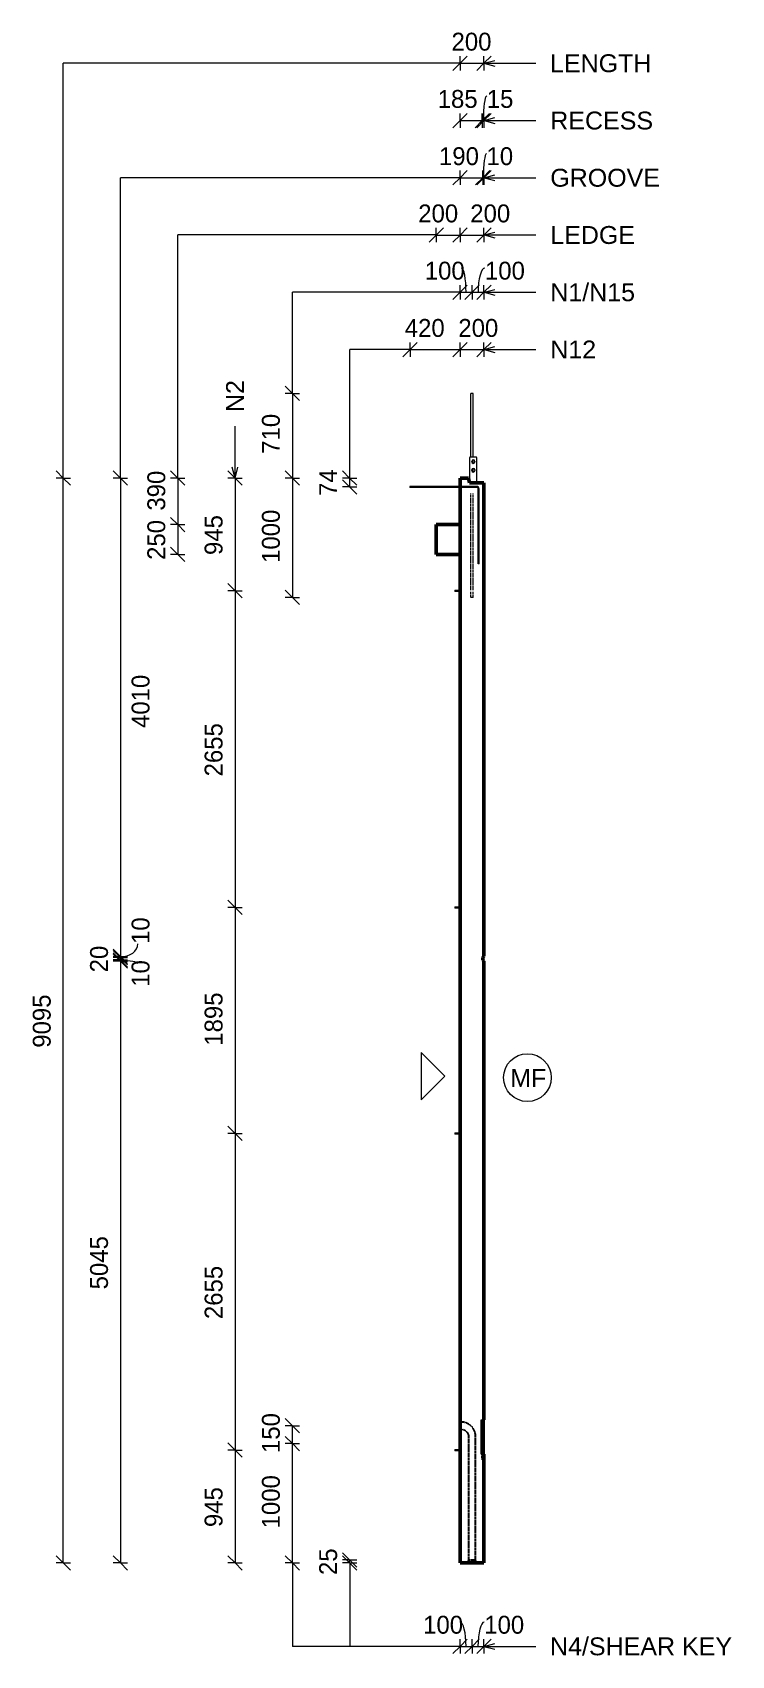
# Model space of a CAD drawing. Header units: millimetres. Extents: x 6587 to 23544, y -2694 to 13037.
# Drawn here: x 17687 to 23544, y -2172 to 11436 of the extents above; entities that cross this region are included whole.
import ezdxf

# ---------------------------------------------------------------- set-up
doc = ezdxf.new("R2010")
doc.units = ezdxf.units.MM
doc.linetypes.add('Dash', pattern=[6.36, 3.18, -3.18])
for name, color, linetype, lineweight in [('A-ANNO-DIMS', 211, 'Continuous', 9), ('A-ANNO-DIMS-60', 211, 'Continuous', 9), ('A-DETL-MBND', 5, 'Continuous', 18), ('A-DETL-THIN', 151, 'Continuous', 18), ('A-GENM', 13, 'Continuous', 18), ('A-WALL', 113, 'Continuous', 25), ('A-WALL-HDLN', 110, 'Dash', 25), ('G-ANNO-TEXT', 231, 'Continuous', 9), ('S-BEAM', 12, 'Continuous', 18), ('S-RBAR', 171, 'Continuous', 18)]:
    doc.layers.add(name, color=color, linetype=linetype, lineweight=lineweight)
doc.styles.add('Arial_1', font='arial.ttf', dxfattribs={"height": 150})
doc.styles.add('Nirmala UI Semilight', font='NirmalaS.ttf', dxfattribs={"height": 150})
doc.dimstyles.new('Arrow_Filled_-_2_5_NI_UI', dxfattribs={"dimscale": 304.8, "dimtxt": 157.104592, "dimasz": 0.393701, "dimexe": 0.19685, "dimexo": 0.0625, "dimgap": 0.19685, "dimtad": 1, "dimdec": 4, "dimzin": 0, "dimdsep": 46, "dimtxsty": 'Nirmala UI Semilight', "dimblk1": 'OBLIQUE', "dimblk2": 'OBLIQUE', "dimsah": 1, "dimcen": 0.09, "dimazin": 0, "dimtfac": 1, "dimtdec": 4, "dimtix": 1, "dimtmove": 2, "dimatfit": 3, "dimfxl": 0.19685, "dimfxlon": 1, "dimtvp": 1, "dimtolj": 1, "dimtzin": 0, "dimarcsym": 2})
doc.dimstyles.new('Arrow_Filled_-_2_5_NI_UI_1', dxfattribs={"dimscale": 304.8, "dimtxt": 157.104592, "dimasz": 0.393701, "dimexe": 0.19685, "dimexo": 0.0625, "dimgap": 0.19685, "dimtad": 1, "dimdec": 4, "dimzin": 0, "dimdsep": 46, "dimtxsty": 'Nirmala UI Semilight', "dimblk1": 'OBLIQUE', "dimblk2": 'OBLIQUE', "dimsah": 1, "dimcen": 0.09, "dimazin": 0, "dimtfac": 1, "dimtdec": 4, "dimtix": 1, "dimtmove": 0, "dimatfit": 3, "dimfxl": 0.19685, "dimfxlon": 1, "dimtvp": 1, "dimtolj": 1, "dimtzin": 0, "dimarcsym": 2})
doc.dimstyles.new('Arrow_Filled_-_2_5_NI_UI_2', dxfattribs={"dimscale": 304.8, "dimtxt": 157.104592, "dimasz": 0.393701, "dimexe": 0.19685, "dimexo": 0.0625, "dimgap": 0.19685, "dimtad": 1, "dimdec": 4, "dimzin": 0, "dimdsep": 46, "dimtxsty": 'Nirmala UI Semilight', "dimblk1": 'OBLIQUE', "dimblk2": 'OBLIQUE', "dimsah": 1, "dimcen": 0.09, "dimazin": 0, "dimtfac": 1, "dimtdec": 4, "dimtix": 1, "dimtmove": 1, "dimatfit": 3, "dimfxl": 0.19685, "dimfxlon": 1, "dimtvp": 1, "dimtolj": 1, "dimtzin": 0, "dimarcsym": 2})

# ---------------------------------------------------------------- blocks, each defined once
blk = doc.blocks.new('M_Rectangular Corbel - M_Rectangular Corbel-2189266-Elevation Right')
at = {"layer": 'S-BEAM', "lineweight": 50}
for p, q in [((12914, 7310), (12714, 7310)), ((12714, 7310), (12714, 7060)), ((12914, 7060), (12914, 7310)), ((12714, 7060), (12914, 7060))]:
    blk.add_line(p, q, dxfattribs=at)
blk = doc.blocks.new('RR spread anchor face based - RR-SA-10_0-300-1726847-Elevation Right')
at = {"layer": 'A-GENM'}
for p, q in [((12996, 7874), (12994, 7869)), ((12994, 7869), (12994, 7660)), ((13051, 7874), (12996, 7874)), ((13011, 7836), (13011, 7840)), ((13011, 7764), (13011, 7768)), ((13037, 7840), (13037, 7836)), ((13037, 7768), (13037, 7764)), ((13054, 7869), (13051, 7874)), ((13054, 7660), (13054, 7869))]:
    blk.add_line(p, q, dxfattribs=at)
for centre, start, end in [((13024, 7840), 0, 180), ((13024, 7836), 180, 0), ((13024, 7768), 0, 180), ((13024, 7764), 180, 0)]:
    blk.add_arc(centre, 13, start, end, dxfattribs=at)
blk = doc.blocks.new('RR spread anchor face based - RR-SA-2_5-200-1726821-Elevation Right')
at = {"layer": 'A-GENM'}
for p, q in [((12869, 6760), (12874, 6760)), ((12869, 6760), (12869, 6750)), ((12874, 6750), (12869, 6750)), ((12874, 6760), (12914, 6760)), ((12874, 6760), (12874, 6750)), ((12914, 6750), (12874, 6750))]:
    blk.add_line(p, q, dxfattribs=at)
blk = doc.blocks.new('DIMBLOCK87-Elevation Right')
at = {"layer": 'A-ANNO-DIMS-60'}
for p, q in [((21270, -2095), (21330, -2035)), ((21270, -2095), (21270, -2035)), ((21370, -2095), (21430, -2035)), ((21370, -2095), (21370, -2035)), ((21270, -2095), (21210, -2155)), ((21270, -2095), (21370, -2095)), ((21270, -2095), (21270, -2155)), ((21370, -2095), (21310, -2155)), ((21370, -2095), (21370, -2155))]:
    blk.add_line(p, q, dxfattribs=at)
blk.add_ellipse((21269, -2095), major_axis=(0, 203), ratio=0.250239, start_param=4.712389, end_param=6.283185, dxfattribs=at)
at = {"layer": 'A-ANNO-DIMS-60', "color": 0, "insert": (20960, -1839), "char_height": 150, "width": 370.2, "attachment_point": 1, "line_spacing_factor": 1.142579, "style": 'Nirmala UI Semilight'}
blk.add_mtext('100', dxfattribs=at)
blk = doc.blocks.new('_Oblique')
at = {"color": 0, "linetype": 'ByBlock', "lineweight": -2}
blk.add_line((-0.5, -0.5), (0.5, 0.5), dxfattribs=at)
blk = doc.blocks.new('DIMBLOCK88-Elevation Right')
at = {"layer": 'A-ANNO-DIMS-60'}
for p, q in [((21370, -2095), (21430, -2035)), ((21370, -2095), (21370, -2035)), ((21470, -2095), (21530, -2035)), ((21470, -2095), (21470, -2035)), ((21370, -2095), (21310, -2155)), ((21370, -2095), (21470, -2095)), ((21370, -2095), (21370, -2155)), ((21470, -2095), (21410, -2155)), ((21470, -2095), (21470, -2155))]:
    blk.add_line(p, q, dxfattribs=at)
blk.add_ellipse((21472, -2095), major_axis=(0, 203), ratio=0.257723, start_param=0, end_param=1.570796, dxfattribs=at)
at = {"layer": 'A-ANNO-DIMS-60', "color": 0, "insert": (21472, -1839), "char_height": 150, "width": 370.2, "attachment_point": 1, "line_spacing_factor": 1.142579, "style": 'Nirmala UI Semilight'}
blk.add_mtext('100', dxfattribs=at)
blk = doc.blocks.new('DIMBLOCK89-Elevation Right')
at = {"layer": 'A-ANNO-DIMS-60'}
for p, q in [((19864, -395), (19804, -335)), ((19864, -395), (19804, -395)), ((19864, -1395), (19864, -395)), ((19864, -395), (19924, -455)), ((19864, -395), (19924, -395)), ((19864, -1395), (19804, -1335)), ((19864, -1395), (19804, -1395)), ((19864, -1395), (19924, -1455)), ((19864, -1395), (19924, -1395))]:
    blk.add_line(p, q, dxfattribs=at)
at = {"layer": 'A-ANNO-DIMS-60', "color": 0, "insert": (19609, -1106), "char_height": 150, "width": 507.31, "attachment_point": 1, "rotation": 90, "line_spacing_factor": 1.142579, "style": 'Nirmala UI Semilight'}
blk.add_mtext('1000', dxfattribs=at)
blk = doc.blocks.new('DIMBLOCK90-Elevation Right')
at = {"layer": 'A-ANNO-DIMS-60'}
for p, q in [((19864, -245), (19804, -185)), ((19864, -245), (19804, -245)), ((19864, -395), (19864, -245)), ((19864, -245), (19924, -305)), ((19864, -245), (19924, -245)), ((19864, -395), (19804, -335)), ((19864, -395), (19804, -395)), ((19864, -395), (19924, -455)), ((19864, -395), (19924, -395))]:
    blk.add_line(p, q, dxfattribs=at)
at = {"layer": 'A-ANNO-DIMS-60', "color": 0, "insert": (19609, -474), "char_height": 150, "width": 370.2, "attachment_point": 1, "rotation": 90, "line_spacing_factor": 1.142579, "style": 'Nirmala UI Semilight'}
blk.add_mtext('150', dxfattribs=at)
blk = doc.blocks.new('DIMBLOCK91-Elevation Right')
at = {"layer": 'A-ANNO-DIMS-60'}
for p, q in [((20344, -1370), (20284, -1310)), ((20344, -1395), (20284, -1335)), ((20344, -1370), (20284, -1370)), ((20344, -1395), (20284, -1395)), ((20344, -1395), (20344, -1370)), ((20344, -1370), (20404, -1430)), ((20344, -1370), (20404, -1370)), ((20344, -1395), (20404, -1455)), ((20344, -1395), (20404, -1395))]:
    blk.add_line(p, q, dxfattribs=at)
at = {"layer": 'A-ANNO-DIMS-60', "color": 0, "insert": (20089, -1497), "char_height": 150, "width": 274.22, "attachment_point": 1, "rotation": 90, "line_spacing_factor": 1.142579, "style": 'Nirmala UI Semilight'}
blk.add_mtext('25', dxfattribs=at)
blk = doc.blocks.new('DIMBLOCK92-Elevation Right')
at = {"layer": 'A-ANNO-DIMS-60'}
for p, q in [((20344, 7700), (20284, 7760)), ((20344, 7700), (20284, 7700)), ((20344, 7626), (20284, 7686)), ((20344, 7626), (20284, 7626)), ((20344, 7700), (20344, 7626)), ((20344, 7700), (20404, 7640)), ((20344, 7700), (20404, 7700)), ((20344, 7626), (20404, 7566)), ((20344, 7626), (20404, 7626))]:
    blk.add_line(p, q, dxfattribs=at)
at = {"layer": 'A-ANNO-DIMS-60', "color": 0, "insert": (20089, 7550), "char_height": 150, "width": 270.79, "attachment_point": 1, "rotation": 90, "line_spacing_factor": 1.142579, "style": 'Nirmala UI Semilight'}
blk.add_mtext('74', dxfattribs=at)
blk = doc.blocks.new('DIMBLOCK93-Elevation Right')
at = {"layer": 'A-ANNO-DIMS-60'}
for p, q in [((19864, 8410), (19804, 8470)), ((19864, 8410), (19804, 8410)), ((19864, 8410), (19864, 7700)), ((19864, 8410), (19924, 8350)), ((19864, 8410), (19924, 8410)), ((19864, 7700), (19804, 7760)), ((19864, 7700), (19804, 7700)), ((19864, 7700), (19924, 7640)), ((19864, 7700), (19924, 7700))]:
    blk.add_line(p, q, dxfattribs=at)
at = {"layer": 'A-ANNO-DIMS-60', "color": 0, "insert": (19609, 7904), "char_height": 150, "width": 363.34, "attachment_point": 1, "rotation": 90, "line_spacing_factor": 1.142579, "style": 'Nirmala UI Semilight'}
blk.add_mtext('710', dxfattribs=at)
blk = doc.blocks.new('DIMBLOCK94-Elevation Right')
at = {"layer": 'A-ANNO-DIMS-60'}
for p, q in [((19864, 7700), (19804, 7760)), ((19864, 7700), (19804, 7700)), ((19864, 7700), (19864, 6700)), ((19864, 7700), (19924, 7640)), ((19864, 7700), (19924, 7700)), ((19864, 6700), (19804, 6760)), ((19864, 6700), (19804, 6700)), ((19864, 6700), (19924, 6640)), ((19864, 6700), (19924, 6700))]:
    blk.add_line(p, q, dxfattribs=at)
at = {"layer": 'A-ANNO-DIMS-60', "color": 0, "insert": (19609, 6989), "char_height": 150, "width": 507.31, "attachment_point": 1, "rotation": 90, "line_spacing_factor": 1.142579, "style": 'Nirmala UI Semilight'}
blk.add_mtext('1000', dxfattribs=at)
blk = doc.blocks.new('DIMBLOCK95-Elevation Right')
at = {"layer": 'A-ANNO-DIMS-60'}
for p, q in [((20850, 8778), (20790, 8718)), ((20850, 8778), (20910, 8838)), ((20850, 8778), (20850, 8838)), ((20850, 8778), (21270, 8778)), ((20850, 8778), (20850, 8718)), ((21270, 8778), (21210, 8718)), ((21270, 8778), (21330, 8838)), ((21270, 8778), (21270, 8838)), ((21270, 8778), (21270, 8718))]:
    blk.add_line(p, q, dxfattribs=at)
at = {"layer": 'A-ANNO-DIMS-60', "color": 0, "insert": (20806, 9034), "char_height": 150, "width": 414.76, "attachment_point": 1, "line_spacing_factor": 1.142579, "style": 'Nirmala UI Semilight'}
blk.add_mtext('420', dxfattribs=at)
blk = doc.blocks.new('DIMBLOCK96-Elevation Right')
at = {"layer": 'A-ANNO-DIMS-60'}
for p, q in [((21270, 8778), (21210, 8718)), ((21270, 8778), (21330, 8838)), ((21270, 8778), (21270, 8838)), ((21270, 8778), (21470, 8778)), ((21270, 8778), (21270, 8718)), ((21470, 8778), (21410, 8718)), ((21470, 8778), (21530, 8838)), ((21470, 8778), (21470, 8838)), ((21470, 8778), (21470, 8718))]:
    blk.add_line(p, q, dxfattribs=at)
at = {"layer": 'A-ANNO-DIMS-60', "color": 0, "insert": (21255, 9034), "char_height": 150, "width": 411.33, "attachment_point": 1, "line_spacing_factor": 1.142579, "style": 'Nirmala UI Semilight'}
blk.add_mtext('200', dxfattribs=at)
blk = doc.blocks.new('DIMBLOCK97-Elevation Right')
at = {"layer": 'A-ANNO-DIMS-60'}
for p, q in [((21270, 9258), (21210, 9198)), ((21270, 9258), (21330, 9318)), ((21270, 9258), (21270, 9318)), ((21270, 9258), (21370, 9258)), ((21270, 9258), (21270, 9198)), ((21370, 9258), (21310, 9198)), ((21370, 9258), (21430, 9318)), ((21370, 9258), (21370, 9318)), ((21370, 9258), (21370, 9198))]:
    blk.add_line(p, q, dxfattribs=at)
blk.add_ellipse((21282, 9258), major_axis=(0, 203), ratio=0.185649, start_param=4.712389, end_param=6.283185, dxfattribs=at)
at = {"layer": 'A-ANNO-DIMS-60', "color": 0, "insert": (20974, 9514), "char_height": 150, "width": 370.2, "attachment_point": 1, "line_spacing_factor": 1.142579, "style": 'Nirmala UI Semilight'}
blk.add_mtext('100', dxfattribs=at)
blk = doc.blocks.new('DIMBLOCK98-Elevation Right')
at = {"layer": 'A-ANNO-DIMS-60'}
for p, q in [((21370, 9258), (21310, 9198)), ((21370, 9258), (21430, 9318)), ((21370, 9258), (21370, 9318)), ((21370, 9258), (21470, 9258)), ((21370, 9258), (21370, 9198)), ((21470, 9258), (21410, 9198)), ((21470, 9258), (21530, 9318)), ((21470, 9258), (21470, 9318)), ((21470, 9258), (21470, 9198))]:
    blk.add_line(p, q, dxfattribs=at)
blk.add_ellipse((21478, 9258), major_axis=(0, 203), ratio=0.286284, start_param=0, end_param=1.570796, dxfattribs=at)
at = {"layer": 'A-ANNO-DIMS-60', "color": 0, "insert": (21478, 9514), "char_height": 150, "width": 370.2, "attachment_point": 1, "line_spacing_factor": 1.142579, "style": 'Nirmala UI Semilight'}
blk.add_mtext('100', dxfattribs=at)
blk = doc.blocks.new('DIMBLOCK99-Elevation Right')
at = {"layer": 'A-ANNO-DIMS-60'}
for p, q in [((19384, 7700), (19324, 7760)), ((19384, 7700), (19324, 7700)), ((19384, 7700), (19384, 6755)), ((19384, 7700), (19444, 7640)), ((19384, 7700), (19444, 7700)), ((19384, 6755), (19324, 6815)), ((19384, 6755), (19324, 6755)), ((19384, 6755), (19444, 6695)), ((19384, 6755), (19444, 6755))]:
    blk.add_line(p, q, dxfattribs=at)
at = {"layer": 'A-ANNO-DIMS-60', "color": 0, "insert": (19129, 7055), "char_height": 150, "width": 414.76, "attachment_point": 1, "rotation": 90, "line_spacing_factor": 1.142579, "style": 'Nirmala UI Semilight'}
blk.add_mtext('945', dxfattribs=at)
blk = doc.blocks.new('DIMBLOCK100-Elevation Right')
at = {"layer": 'A-ANNO-DIMS-60'}
for p, q in [((19384, 6755), (19324, 6815)), ((19384, 6755), (19324, 6755)), ((19384, 6755), (19384, 4100)), ((19384, 6755), (19444, 6695)), ((19384, 6755), (19444, 6755)), ((19384, 4100), (19324, 4160)), ((19384, 4100), (19324, 4100)), ((19384, 4100), (19444, 4040)), ((19384, 4100), (19444, 4100))]:
    blk.add_line(p, q, dxfattribs=at)
at = {"layer": 'A-ANNO-DIMS-60', "color": 0, "insert": (19129, 5199), "char_height": 150, "width": 548.44, "attachment_point": 1, "rotation": 90, "line_spacing_factor": 1.142579, "style": 'Nirmala UI Semilight'}
blk.add_mtext('2655', dxfattribs=at)
blk = doc.blocks.new('DIMBLOCK101-Elevation Right')
at = {"layer": 'A-ANNO-DIMS-60'}
for p, q in [((19384, 4100), (19324, 4160)), ((19384, 4100), (19324, 4100)), ((19384, 4100), (19384, 2205)), ((19384, 4100), (19444, 4040)), ((19384, 4100), (19444, 4100)), ((19384, 2205), (19324, 2265)), ((19384, 2205), (19324, 2205)), ((19384, 2205), (19444, 2145)), ((19384, 2205), (19444, 2205))]:
    blk.add_line(p, q, dxfattribs=at)
at = {"layer": 'A-ANNO-DIMS-60', "color": 0, "insert": (19129, 2941), "char_height": 150, "width": 507.31, "attachment_point": 1, "rotation": 90, "line_spacing_factor": 1.142579, "style": 'Nirmala UI Semilight'}
blk.add_mtext('1895', dxfattribs=at)
blk = doc.blocks.new('DIMBLOCK102-Elevation Right')
at = {"layer": 'A-ANNO-DIMS-60'}
for p, q in [((19384, 2205), (19324, 2265)), ((19384, 2205), (19324, 2205)), ((19384, 2205), (19384, -450)), ((19384, 2205), (19444, 2145)), ((19384, 2205), (19444, 2205)), ((19384, -450), (19324, -390)), ((19384, -450), (19324, -450)), ((19384, -450), (19444, -510)), ((19384, -450), (19444, -450))]:
    blk.add_line(p, q, dxfattribs=at)
at = {"layer": 'A-ANNO-DIMS-60', "color": 0, "insert": (19129, 649), "char_height": 150, "width": 548.44, "attachment_point": 1, "rotation": 90, "line_spacing_factor": 1.142579, "style": 'Nirmala UI Semilight'}
blk.add_mtext('2655', dxfattribs=at)
blk = doc.blocks.new('DIMBLOCK103-Elevation Right')
at = {"layer": 'A-ANNO-DIMS-60'}
for p, q in [((19384, -450), (19324, -390)), ((19384, -450), (19324, -450)), ((19384, -450), (19384, -1395)), ((19384, -450), (19444, -510)), ((19384, -450), (19444, -450)), ((19384, -1395), (19324, -1335)), ((19384, -1395), (19324, -1395)), ((19384, -1395), (19444, -1455)), ((19384, -1395), (19444, -1395))]:
    blk.add_line(p, q, dxfattribs=at)
at = {"layer": 'A-ANNO-DIMS-60', "color": 0, "insert": (19129, -1095), "char_height": 150, "width": 414.76, "attachment_point": 1, "rotation": 90, "line_spacing_factor": 1.142579, "style": 'Nirmala UI Semilight'}
blk.add_mtext('945', dxfattribs=at)
blk = doc.blocks.new('DIMBLOCK104-Elevation Right')
at = {"layer": 'A-ANNO-DIMS-60'}
for p, q in [((18904, 7700), (18844, 7760)), ((18904, 7700), (18844, 7700)), ((18904, 7700), (18904, 7310)), ((18904, 7700), (18964, 7640)), ((18904, 7700), (18964, 7700)), ((18904, 7310), (18844, 7370)), ((18904, 7310), (18844, 7310)), ((18904, 7310), (18964, 7250)), ((18904, 7310), (18964, 7310))]:
    blk.add_line(p, q, dxfattribs=at)
at = {"layer": 'A-ANNO-DIMS-60', "color": 0, "insert": (18649, 7427), "char_height": 150, "width": 411.33, "attachment_point": 1, "rotation": 90, "line_spacing_factor": 1.142579, "style": 'Nirmala UI Semilight'}
blk.add_mtext('390', dxfattribs=at)
blk = doc.blocks.new('DIMBLOCK105-Elevation Right')
at = {"layer": 'A-ANNO-DIMS-60'}
for p, q in [((18904, 7310), (18844, 7370)), ((18904, 7310), (18844, 7310)), ((18904, 7310), (18904, 7060)), ((18904, 7310), (18964, 7250)), ((18904, 7310), (18964, 7310)), ((18904, 7060), (18844, 7120)), ((18904, 7060), (18844, 7060)), ((18904, 7060), (18964, 7000)), ((18904, 7060), (18964, 7060))]:
    blk.add_line(p, q, dxfattribs=at)
at = {"layer": 'A-ANNO-DIMS-60', "color": 0, "insert": (18649, 7014), "char_height": 150, "width": 411.33, "attachment_point": 1, "rotation": 90, "line_spacing_factor": 1.142579, "style": 'Nirmala UI Semilight'}
blk.add_mtext('250', dxfattribs=at)
blk = doc.blocks.new('DIMBLOCK106-Elevation Right')
at = {"layer": 'A-ANNO-DIMS-60'}
for p, q in [((21070, 9738), (21130, 9798)), ((21070, 9738), (21070, 9798)), ((21270, 9738), (21330, 9798)), ((21270, 9738), (21270, 9798)), ((21070, 9738), (21010, 9678)), ((21070, 9738), (21270, 9738)), ((21070, 9738), (21070, 9678)), ((21270, 9738), (21210, 9678)), ((21270, 9738), (21270, 9678))]:
    blk.add_line(p, q, dxfattribs=at)
at = {"layer": 'A-ANNO-DIMS-60', "color": 0, "insert": (20919, 9994), "char_height": 150, "width": 411.33, "attachment_point": 1, "line_spacing_factor": 1.142579, "style": 'Nirmala UI Semilight'}
blk.add_mtext('200', dxfattribs=at)
blk = doc.blocks.new('DIMBLOCK107-Elevation Right')
at = {"layer": 'A-ANNO-DIMS-60'}
for p, q in [((21270, 9738), (21330, 9798)), ((21270, 9738), (21270, 9798)), ((21470, 9738), (21530, 9798)), ((21470, 9738), (21470, 9798)), ((21270, 9738), (21210, 9678)), ((21270, 9738), (21470, 9738)), ((21270, 9738), (21270, 9678)), ((21470, 9738), (21410, 9678)), ((21470, 9738), (21470, 9678))]:
    blk.add_line(p, q, dxfattribs=at)
at = {"layer": 'A-ANNO-DIMS-60', "color": 0, "insert": (21355, 9994), "char_height": 150, "width": 411.33, "attachment_point": 1, "line_spacing_factor": 1.142579, "style": 'Nirmala UI Semilight'}
blk.add_mtext('200', dxfattribs=at)
blk = doc.blocks.new('DIMBLOCK108-Elevation Right')
at = {"layer": 'A-ANNO-DIMS-60'}
for p, q in [((21270, 10218), (21210, 10158)), ((21270, 10218), (21330, 10278)), ((21270, 10218), (21270, 10278)), ((21270, 10218), (21460, 10218)), ((21270, 10218), (21270, 10158)), ((21460, 10218), (21400, 10158)), ((21460, 10218), (21520, 10278)), ((21460, 10218), (21460, 10278)), ((21460, 10218), (21460, 10158))]:
    blk.add_line(p, q, dxfattribs=at)
at = {"layer": 'A-ANNO-DIMS-60', "color": 0, "insert": (21093, 10474), "char_height": 150, "width": 370.2, "attachment_point": 1, "line_spacing_factor": 1.142579, "style": 'Nirmala UI Semilight'}
blk.add_mtext('190', dxfattribs=at)
blk = doc.blocks.new('DIMBLOCK109-Elevation Right')
at = {"layer": 'A-ANNO-DIMS-60'}
for p, q in [((21460, 10218), (21400, 10158)), ((21470, 10218), (21410, 10158)), ((21460, 10218), (21520, 10278)), ((21460, 10218), (21460, 10278)), ((21460, 10218), (21470, 10218)), ((21460, 10218), (21460, 10158)), ((21470, 10218), (21530, 10278)), ((21470, 10218), (21470, 10278)), ((21470, 10218), (21470, 10158))]:
    blk.add_line(p, q, dxfattribs=at)
blk.add_ellipse((21491, 10218), major_axis=(0, 203), ratio=0.13145, start_param=0, end_param=1.570796, dxfattribs=at)
at = {"layer": 'A-ANNO-DIMS-60', "color": 0, "insert": (21491, 10474), "char_height": 150, "width": 233.09, "attachment_point": 1, "line_spacing_factor": 1.142579, "style": 'Nirmala UI Semilight'}
blk.add_mtext('10', dxfattribs=at)
blk = doc.blocks.new('DIMBLOCK110-Elevation Right')
at = {"layer": 'A-ANNO-DIMS-60'}
for p, q in [((21270, 10698), (21330, 10758)), ((21270, 10698), (21270, 10758)), ((21455, 10698), (21515, 10758)), ((21455, 10698), (21455, 10758)), ((21270, 10698), (21210, 10638)), ((21270, 10698), (21455, 10698)), ((21270, 10698), (21270, 10638)), ((21455, 10698), (21395, 10638)), ((21455, 10698), (21455, 10638))]:
    blk.add_line(p, q, dxfattribs=at)
at = {"layer": 'A-ANNO-DIMS-60', "color": 0, "insert": (21082, 10954), "char_height": 150, "width": 370.2, "attachment_point": 1, "line_spacing_factor": 1.142579, "style": 'Nirmala UI Semilight'}
blk.add_mtext('185', dxfattribs=at)
blk = doc.blocks.new('DIMBLOCK111-Elevation Right')
at = {"layer": 'A-ANNO-DIMS-60'}
for p, q in [((21455, 10698), (21515, 10758)), ((21455, 10698), (21455, 10758)), ((21470, 10698), (21530, 10758)), ((21470, 10698), (21470, 10758)), ((21455, 10698), (21395, 10638)), ((21470, 10698), (21410, 10638)), ((21455, 10698), (21470, 10698)), ((21455, 10698), (21455, 10638)), ((21470, 10698), (21470, 10638))]:
    blk.add_line(p, q, dxfattribs=at)
blk.add_ellipse((21493, 10698), major_axis=(0, 203), ratio=0.15214, start_param=0, end_param=1.570796, dxfattribs=at)
at = {"layer": 'A-ANNO-DIMS-60', "color": 0, "insert": (21493, 10954), "char_height": 150, "width": 233.09, "attachment_point": 1, "line_spacing_factor": 1.142579, "style": 'Nirmala UI Semilight'}
blk.add_mtext('15', dxfattribs=at)
blk = doc.blocks.new('DIMBLOCK112-Elevation Right')
at = {"layer": 'A-ANNO-DIMS-60'}
for p, q in [((21270, 11178), (21210, 11118)), ((21270, 11178), (21330, 11238)), ((21270, 11178), (21270, 11238)), ((21270, 11178), (21470, 11178)), ((21270, 11178), (21270, 11118)), ((21470, 11178), (21410, 11118)), ((21470, 11178), (21530, 11238)), ((21470, 11178), (21470, 11238)), ((21470, 11178), (21470, 11118))]:
    blk.add_line(p, q, dxfattribs=at)
at = {"layer": 'A-ANNO-DIMS-60', "color": 0, "insert": (21198, 11434), "char_height": 150, "width": 411.33, "attachment_point": 1, "line_spacing_factor": 1.142579, "style": 'Nirmala UI Semilight'}
blk.add_mtext('200', dxfattribs=at)
blk = doc.blocks.new('DIMBLOCK113-Elevation Right')
at = {"layer": 'A-ANNO-DIMS-60'}
for p, q in [((18424, 7700), (18364, 7760)), ((18424, 7700), (18364, 7700)), ((18424, 7700), (18424, 3690)), ((18424, 7700), (18484, 7640)), ((18424, 7700), (18484, 7700)), ((18424, 3690), (18364, 3750)), ((18424, 3690), (18364, 3690)), ((18424, 3690), (18484, 3630)), ((18424, 3690), (18484, 3690))]:
    blk.add_line(p, q, dxfattribs=at)
at = {"layer": 'A-ANNO-DIMS-60', "color": 0, "insert": (18517, 5605), "char_height": 150, "width": 510.73, "attachment_point": 1, "rotation": 90, "line_spacing_factor": 1.142579, "style": 'Nirmala UI Semilight'}
blk.add_mtext('4010', dxfattribs=at)
blk = doc.blocks.new('DIMBLOCK114-Elevation Right')
at = {"layer": 'A-ANNO-DIMS-60'}
for p, q in [((18424, 3690), (18364, 3750)), ((18424, 3680), (18364, 3740)), ((18424, 3690), (18364, 3690)), ((18424, 3680), (18364, 3680)), ((18424, 3690), (18424, 3680)), ((18424, 3690), (18484, 3630)), ((18424, 3690), (18484, 3690)), ((18424, 3680), (18484, 3620)), ((18424, 3680), (18484, 3680))]:
    blk.add_line(p, q, dxfattribs=at)
blk.add_ellipse((18424, 3794), major_axis=(145, 0), ratio=0.744589, start_param=4.712389, end_param=6.283185, dxfattribs=at)
at = {"layer": 'A-ANNO-DIMS-60', "color": 0, "insert": (18517, 3794), "char_height": 150, "width": 233.09, "attachment_point": 1, "rotation": 90, "line_spacing_factor": 1.142579, "style": 'Nirmala UI Semilight'}
blk.add_mtext('10', dxfattribs=at)
blk = doc.blocks.new('DIMBLOCK115-Elevation Right')
at = {"layer": 'A-ANNO-DIMS-60'}
for p, q in [((18424, 3680), (18364, 3740)), ((18424, 3660), (18364, 3720)), ((18424, 3680), (18364, 3680)), ((18424, 3680), (18424, 3660)), ((18424, 3680), (18484, 3620)), ((18424, 3680), (18484, 3680)), ((18424, 3660), (18364, 3660)), ((18424, 3660), (18484, 3600)), ((18424, 3660), (18484, 3660))]:
    blk.add_line(p, q, dxfattribs=at)
at = {"layer": 'A-ANNO-DIMS-60', "color": 0, "insert": (18169, 3556), "char_height": 150, "width": 274.22, "attachment_point": 1, "rotation": 90, "line_spacing_factor": 1.142579, "style": 'Nirmala UI Semilight'}
blk.add_mtext('20', dxfattribs=at)
blk = doc.blocks.new('DIMBLOCK116-Elevation Right')
at = {"layer": 'A-ANNO-DIMS-60'}
for p, q in [((18424, 3660), (18364, 3720)), ((18424, 3650), (18364, 3710)), ((18424, 3660), (18364, 3660)), ((18424, 3650), (18364, 3650)), ((18424, 3660), (18424, 3650)), ((18424, 3660), (18484, 3600)), ((18424, 3660), (18484, 3660)), ((18424, 3650), (18484, 3590)), ((18424, 3650), (18484, 3650))]:
    blk.add_line(p, q, dxfattribs=at)
blk.add_ellipse((18424, 3629), major_axis=(145, 0), ratio=0.182383, start_param=0, end_param=1.570796, dxfattribs=at)
at = {"layer": 'A-ANNO-DIMS-60', "color": 0, "insert": (18517, 3435), "char_height": 150, "width": 233.09, "attachment_point": 1, "rotation": 90, "line_spacing_factor": 1.142579, "style": 'Nirmala UI Semilight'}
blk.add_mtext('10', dxfattribs=at)
blk = doc.blocks.new('DIMBLOCK117-Elevation Right')
at = {"layer": 'A-ANNO-DIMS-60'}
for p, q in [((18424, 3650), (18364, 3710)), ((18424, 3650), (18364, 3650)), ((18424, 3650), (18424, -1395)), ((18424, 3650), (18484, 3590)), ((18424, 3650), (18484, 3650)), ((18424, -1395), (18364, -1335)), ((18424, -1395), (18364, -1395)), ((18424, -1395), (18484, -1455)), ((18424, -1395), (18484, -1395))]:
    blk.add_line(p, q, dxfattribs=at)
at = {"layer": 'A-ANNO-DIMS-60', "color": 0, "insert": (18169, 898), "char_height": 150, "width": 551.87, "attachment_point": 1, "rotation": 90, "line_spacing_factor": 1.142579, "style": 'Nirmala UI Semilight'}
blk.add_mtext('5045', dxfattribs=at)
blk = doc.blocks.new('DIMBLOCK118-Elevation Right')
at = {"layer": 'A-ANNO-DIMS-60'}
for p, q in [((17944, 7700), (17884, 7760)), ((17944, 7700), (17884, 7700)), ((17944, -1395), (17944, 7700)), ((17944, 7700), (18004, 7640)), ((17944, 7700), (18004, 7700)), ((17944, -1395), (17884, -1335)), ((17944, -1395), (17884, -1395)), ((17944, -1395), (18004, -1455)), ((17944, -1395), (18004, -1395))]:
    blk.add_line(p, q, dxfattribs=at)
at = {"layer": 'A-ANNO-DIMS-60', "color": 0, "insert": (17689, 2924), "char_height": 150, "width": 548.44, "attachment_point": 1, "rotation": 90, "line_spacing_factor": 1.142579, "style": 'Nirmala UI Semilight'}
blk.add_mtext('9095', dxfattribs=at)

msp = doc.modelspace()

# ---------------------------------------------------------------- linework, layer by layer
at = {"layer": 'A-DETL-MBND'}
for p, q in [((17944.44209, 7700), (17944.44209, 11178.28727)), ((21269.69193, 11178.28727), (17944.44209, 11178.28727)), ((18424.44209, 7700), (18424.44209, 10218.28727)), ((21269.69193, 10218.28727), (18424.44209, 10218.28727)), ((18904.44209, 7700), (18904.44209, 9738.28727)), ((21069.69193, 9738.28727), (18904.44209, 9738.28727)), ((19864.44209, 8410), (19864.44209, 9258.28727)), ((21269.69193, 9258.28727), (19864.44209, 9258.28727)), ((20344.44209, 7700), (20344.44209, 8778.28727)), ((20849.69193, 8778.28727), (20344.44209, 8778.28727)), ((19864.44209, -1395), (19864.44209, -2095.11093)), ((20344.44209, -1395), (20344.44209, -2095.11093)), ((21269.69193, -2095.11093), (19864.44209, -2095.11093))]:
    msp.add_line(p, q, dxfattribs=at)
at = {"layer": 'A-DETL-THIN'}
for p, q in [((20943.29158, 2883.12354), (20943.29158, 2487.14374)), ((21141.28147, 2685.13364), (20943.29158, 2883.12354)), ((20943.29158, 2487.14374), (21141.28147, 2685.13364))]:
    msp.add_line(p, q, dxfattribs=at)
msp.add_circle((21833.95674, 2673.21082), 200, dxfattribs=at)
at = {"layer": 'A-WALL', "lineweight": 50}
for p, q in [((21339.65535, 7700), (21269.69193, 7700)), ((21269.69193, 7700), (21269.69193, -1395)), ((21349.65535, 7660), (21339.65535, 7700)), ((21469.69193, 7660), (21349.65535, 7660)), ((21469.69193, 3690.33135), (21469.69193, 7660)), ((21459.74111, 3660.40071), (21459.7512, 3680.38054)), ((21459.7512, 3680.38054), (21469.69193, 3690.33135)), ((21469.69193, 3650.4499), (21459.74111, 3660.40071)), ((21469.69193, -197.05523), (21469.69193, 3650.4499)), ((21454.69193, -482.94477), (21454.69193, -197.05523)), ((21454.69193, -197.05523), (21469.69193, -197.05523)), ((21469.69193, -482.94477), (21454.69193, -482.94477)), ((21469.69193, -1395), (21469.69193, -482.94477)), ((21269.69193, -1395), (21469.69193, -1395))]:
    msp.add_line(p, q, dxfattribs=at)
at = {"layer": 'A-WALL'}
for p, q in [((21469.69193, -190), (21454.69193, -190)), ((21469.69193, -197.05523), (21469.69193, -482.94477)), ((21454.69193, -490), (21469.69193, -490))]:
    msp.add_line(p, q, dxfattribs=at)
at = {"layer": 'A-WALL-HDLN'}
for p, q in [((21279.69193, -215), (21269.69193, -215)), ((21454.69193, -197.05523), (21454.69193, -190)), ((21469.69193, -227.79751), (21454.69193, -227.79751)), ((21269.69193, -275), (21279.69193, -275)), ((21339.69193, -335), (21339.69193, -1376.25)), ((21399.69193, -1376.25), (21399.69193, -335)), ((21454.69193, -490), (21454.69193, -482.94477)), ((21454.69193, -527.79751), (21454.69193, -490.75912)), ((21454.69193, -527.79751), (21469.69193, -527.79751)), ((21332.19193, -1395), (21339.67355, -1376.29595)), ((21342.19193, -1370), (21397.19193, -1370)), ((21399.71031, -1376.29595), (21407.19193, -1395))]:
    msp.add_line(p, q, dxfattribs=at)
at = {"layer": 'A-WALL-HDLN', "flags": 128}
for points in [[(21399.69193, -335), (21399.59594, -330.20128), (21399.30813, -325.41024), (21398.82896, -320.63454), (21398.1592, -315.88182), (21397.29992, -311.15968), (21396.25248, -306.47568), (21395.01858, -301.83732), (21393.60018, -297.25201), (21391.99955, -292.72709), (21390.21925, -288.2698), (21388.26213, -283.88726), (21386.13132, -279.5865), (21383.83023, -275.37438), (21381.36254, -271.25766), (21378.7322, -267.2429), (21375.94342, -263.33655), (21373.00065, -259.54484), (21369.90862, -255.87384), (21366.67225, -252.32943), (21363.29673, -248.91727), (21359.78747, -245.64283), (21356.15006, -242.51133), (21352.39035, -239.52781), (21348.51433, -236.69701), (21344.5282, -234.02348), (21340.43836, -231.51149), (21336.25133, -229.16506), (21331.97382, -226.98795), (21327.61267, -224.98363), (21323.17486, -223.15531), (21318.66748, -221.50592), (21314.09775, -220.0381), (21309.47298, -218.75419), (21304.80057, -217.65625), (21300.08798, -216.74603), (21295.34277, -216.025), (21290.57252, -215.4943), (21285.78487, -215.15478), (21280.98746, -215.00699), (21279.69193, -215)], [(21279.69193, -275), (21282.09129, -275.04799), (21284.48681, -275.1919), (21286.87466, -275.43148), (21289.25102, -275.76636), (21291.61209, -276.19601), (21293.95409, -276.71972), (21296.27327, -277.33667), (21298.56592, -278.04587), (21300.82838, -278.84619), (21303.05703, -279.73634), (21305.2483, -280.7149), (21307.39868, -281.7803), (21309.50474, -282.93085), (21311.5631, -284.16469), (21313.57048, -285.47986), (21315.52365, -286.87425), (21317.41951, -288.34564), (21319.25501, -289.89166), (21321.02721, -291.50984), (21322.73329, -293.1976), (21324.37051, -294.95223), (21325.93626, -296.77093), (21327.42802, -298.65079), (21328.84342, -300.5888), (21330.18019, -302.58186), (21331.43618, -304.62678), (21332.6094, -306.7203), (21333.69795, -308.85905), (21334.70011, -311.03963), (21335.61427, -313.25853), (21336.43897, -315.51222), (21337.17288, -317.79709), (21337.81483, -320.10947), (21338.3638, -322.44568), (21338.81891, -324.80197), (21339.17943, -327.17458), (21339.44478, -329.5597), (21339.61454, -331.95353), (21339.68843, -334.35223), (21339.69193, -335)], [(21342.19193, -1370), (21341.10689, -1372.71259), (21340.32358, -1374.67088), (21339.85026, -1375.85417), (21339.70765, -1376.21069)], [(21399.6762, -1376.21069), (21399.5336, -1375.85417), (21399.06028, -1374.67088), (21398.27697, -1372.71259), (21397.19193, -1370)]]:
    msp.add_lwpolyline(points, dxfattribs=at)
at = {"layer": 'G-ANNO-TEXT', "color": 7}
for p, q in [((21469.69706, 11178.28624), (21559.69706, 11202.40166)), ((21469.69706, 11178.28624), (21559.69706, 11154.17081)), ((21469.69706, 11178.28624), (21903.31311, 11178.28624)), ((21471.63744, 10697.79153), (21561.63744, 10721.90696)), ((21471.63744, 10697.79153), (21561.63744, 10673.6761)), ((21471.63744, 10697.79153), (21905.25349, 10697.79153)), ((21471.63744, 10218.15479), (21561.63744, 10242.27022)), ((21471.63744, 10218.15479), (21561.63744, 10194.03937)), ((21471.63744, 10218.15479), (21905.25349, 10218.15479)), ((21471.63744, 9738.15479), (21561.63744, 9762.27022)), ((21471.63744, 9738.15479), (21561.63744, 9714.03937)), ((21471.63744, 9738.15479), (21905.25349, 9738.15479)), ((21471.63744, 9258.15479), (21561.63744, 9282.27022)), ((21471.63744, 9258.15479), (21561.63744, 9234.03937)), ((21471.63744, 9258.15479), (21905.25349, 9258.15479)), ((21471.63744, 8778.15479), (21561.63744, 8802.27022)), ((21471.63744, 8778.15479), (21561.63744, 8754.03937)), ((21471.63744, 8778.15479), (21905.25349, 8778.15479)), ((19384.14395, 7700.34017), (19384.14395, 8133.95622)), ((19384.14395, 7700.34017), (19360.02853, 7790.34017)), ((19384.14395, 7700.34017), (19408.25938, 7790.34017)), ((21469.76244, -2094.94859), (21559.76244, -2070.83316)), ((21469.76244, -2094.94859), (21559.76244, -2119.06401)), ((21469.76244, -2094.94859), (21903.37849, -2094.94859))]:
    msp.add_line(p, q, dxfattribs=at)
at = {"layer": 'S-RBAR'}
for p, q in [((21379.69193, 8410), (21359.69193, 8410)), ((21359.69193, 7873.83684), (21359.69193, 8410)), ((21379.69193, 7873.83684), (21379.69193, 8410)), ((21379.69193, 7823.33684), (21379.69193, 7853.33684)), ((21379.69193, 7750.63684), (21379.69193, 7780.63684)), ((21405.69193, 7630), (20849.69193, 7630)), ((20849.69193, 7630), (20849.69193, 7622)), ((21405.69193, 7622), (20849.69193, 7622)), ((21421.69193, 6980.31382), (21421.69193, 7606)), ((21429.69193, 6980.31382), (21429.69193, 7606)), ((21429.69193, 6980.31382), (21421.69193, 6980.31382))]:
    msp.add_line(p, q, dxfattribs=at)
at = {"layer": 'S-RBAR', "linetype": 'Dash'}
for p, q in [((21359.69193, 6760), (21359.69193, 7573.83684)), ((21379.69193, 6760), (21379.69193, 7573.83684)), ((21359.69193, 6700), (21359.69193, 6750)), ((21379.69193, 6700), (21359.69193, 6700)), ((21379.69193, 6700), (21379.69193, 6750))]:
    msp.add_line(p, q, dxfattribs=at)
at = {"layer": 'S-RBAR'}
for radius in [24, 16]:
    msp.add_arc((21405.69193, 7606), radius, 0, 90, dxfattribs=at)

# ---------------------------------------------------------------- block references
at = {"layer": 'A-GENM'}
for name, p in [('RR spread anchor face based - RR-SA-10_0-300-1726847-Elevation Right', (8355.8881, 0)), ('RR spread anchor face based - RR-SA-2_5-200-1726821-Elevation Right', (8355.8881, 0)), ('RR spread anchor face based - RR-SA-2_5-200-1726821-Elevation Right', (8355.8881, -2655)), ('RR spread anchor face based - RR-SA-2_5-200-1726821-Elevation Right', (8355.8881, -4550)), ('RR spread anchor face based - RR-SA-2_5-200-1726821-Elevation Right', (8355.8881, -7205))]:
    msp.add_blockref(name, p, dxfattribs=at)
at = {"layer": 'S-BEAM'}
msp.add_blockref('M_Rectangular Corbel - M_Rectangular Corbel-2189266-Elevation Right', (8355.8881, 0), dxfattribs=at)

# ---------------------------------------------------------------- texts
at = {"layer": 'G-ANNO-TEXT', "color": 7, "char_height": 150, "attachment_point": 1, "style": 'Arial_1'}
for s, insert, width in [('LENGTH', (22023.31311, 11253.28624), 1029.36675), ('RECESS', (22025.25349, 10772.79153), 1038.987), ('GROOVE', (22025.25349, 10293.15479), 1111.138875), ('LEDGE', (22025.25349, 9813.15479), 856.20225), ('N1/N15', (22025.25349, 9333.15479), 856.20225), ('N12', (22025.25349, 8853.15479), 461.772), ('MF', (21689.47415, 2746.04736), 360.759375), ('N4/SHEAR KEY', (22023.37849, -2019.94859), 1842.277875)]:
    msp.add_mtext(s, dxfattribs=dict(at, insert=insert, width=width))
at = {"layer": 'G-ANNO-TEXT', "color": 7, "insert": (19309.14395, 8253.95622), "char_height": 150, "width": 322.278375, "attachment_point": 1, "rotation": 90, "style": 'Arial_1'}
msp.add_mtext('N2', dxfattribs=at)

# ---------------------------------------------------------------- dimensions: what is measured, and where the dimension line sits
at = {"layer": 'A-ANNO-DIMS'}
dim = msp.add_linear_dim(base=(21469.69193, 11178.28727), p1=(21269.69193, 11118.28727), p2=(21469.69193, 11118.28727), dimstyle='Arrow_Filled_-_2_5_NI_UI_1', override={"dimpost": '<>', "dimfxl": 200}, dxfattribs=at)
dim.commit()
dim.dimension.update_dxf_attribs({"geometry": 'DIMBLOCK112-Elevation Right', "text_midpoint": (21369.69193, 11315.79773)})
for base, p1, p2, dimstyle, override, picture, middle in [((21454.69193, 10698.28727), (21269.69193, 10638.28727), (21454.69193, 10638.28727), 'Arrow_Filled_-_2_5_NI_UI', {"dimpost": '<>', "dimfxl": 185}, 'DIMBLOCK110-Elevation Right', (21267.20373, 10853.99043)), ((21469.69193, 10698.28727), (21454.69193, 10638.28727), (21469.69193, 10638.28727), 'Arrow_Filled_-_2_5_NI_UI_2', {"dimpost": '<>', "dimfxl": 15}, 'DIMBLOCK111-Elevation Right', (21609.59245, 10853.99043)), ((21459.7512, 10218.28727), (21269.69193, 10158.28727), (21459.7512, 10158.28727), 'Arrow_Filled_-_2_5_NI_UI', {"dimpost": '<>', "dimfxl": 190.059273}, 'DIMBLOCK108-Elevation Right', (21277.67823, 10373.99043)), ((21469.69193, 10218.28727), (21459.7512, 10158.28727), (21469.69193, 10158.28727), 'Arrow_Filled_-_2_5_NI_UI_2', {"dimpost": '<>', "dimfxl": 9.940727}, 'DIMBLOCK109-Elevation Right', (21607.92571, 10373.99043)), ((21269.69193, 9738.28727), (21069.69193, 9678.28727), (21269.69193, 9678.28727), 'Arrow_Filled_-_2_5_NI_UI', {"dimpost": '<>', "dimfxl": 200}, 'DIMBLOCK106-Elevation Right', (21124.58843, 9893.99043)), ((21469.69193, 9738.28727), (21269.69193, 9678.28727), (21469.69193, 9678.28727), 'Arrow_Filled_-_2_5_NI_UI', {"dimpost": '<>', "dimfxl": 200}, 'DIMBLOCK107-Elevation Right', (21560.77977, 9893.99043)), ((21369.69193, 9258.28727), (21269.69193, 9198.28727), (21369.69193, 9198.28727), 'Arrow_Filled_-_2_5_NI_UI_2', {"dimpost": '<>', "dimfxl": 100}, 'DIMBLOCK97-Elevation Right', (21158.63955, 9413.99043)), ((21469.69193, 9258.28727), (21369.69193, 9198.28727), (21469.69193, 9198.28727), 'Arrow_Filled_-_2_5_NI_UI_2', {"dimpost": '<>', "dimfxl": 100}, 'DIMBLOCK98-Elevation Right', (21662.85449, 9413.99043)), ((21269.69193, 8778.28727), (20849.69193, 8718.28727), (21269.69193, 8718.28727), 'Arrow_Filled_-_2_5_NI_UI', {"dimpost": '<>', "dimfxl": 420}, 'DIMBLOCK95-Elevation Right', (21013.40593, 8933.99043)), ((21469.69193, 8778.28727), (21269.69193, 8718.28727), (21469.69193, 8718.28727), 'Arrow_Filled_-_2_5_NI_UI', {"dimpost": '<>', "dimfxl": 200}, 'DIMBLOCK96-Elevation Right', (21460.6735, 8933.99043)), ((21369.69193, -2095.11093), (21269.69193, -2035.11093), (21369.69193, -2035.11093), 'Arrow_Filled_-_2_5_NI_UI_2', {"dimpost": '<>', "dimfxl": 100}, 'DIMBLOCK87-Elevation Right', (21145.53932, -1939.40777)), ((21469.69193, -2095.11093), (21369.69193, -2035.11093), (21469.69193, -2035.11093), 'Arrow_Filled_-_2_5_NI_UI_2', {"dimpost": '<>', "dimfxl": 100}, 'DIMBLOCK88-Elevation Right', (21657.06172, -1939.40777))]:
    dim = msp.add_linear_dim(base=base, p1=p1, p2=p2, dimstyle=dimstyle, override=override, dxfattribs=at)
    dim.commit()
    dim.dimension.update_dxf_attribs({"geometry": picture, "text_midpoint": middle, "dimtype": 160})
for base, p1, p2, override, picture, middle in [((19864.44209, 7700), (19924.44209, 8410), (19924.44209, 7700), {"dimpost": '<>', "dimfxl": 710}, 'DIMBLOCK93-Elevation Right', (19726.51322, 8055)), ((17944.44209, 7700), (18004.44209, -1395), (18004.44209, 7700), {"dimpost": '<>', "dimfxl": 9095}, 'DIMBLOCK118-Elevation Right', (17806.87933, 3152.5)), ((19384.44209, 6755), (19444.44209, 7700), (19444.44209, 6755), {"dimpost": '<>', "dimfxl": 945}, 'DIMBLOCK99-Elevation Right', (19246.87933, 7227.5)), ((19864.44209, 6700), (19924.44209, 7700), (19924.44209, 6700), {"dimpost": '<>', "dimfxl": 1000}, 'DIMBLOCK94-Elevation Right', (19726.51322, 7200)), ((20344.44209, 7626), (20404.44209, 7700), (20404.44209, 7626), {"dimpost": '<>', "dimfxl": 74}, 'DIMBLOCK92-Elevation Right', (20209.44209, 7663)), ((18904.44209, 7060), (18964.44209, 7310), (18964.44209, 7060), {"dimpost": '<>', "dimfxl": 250}, 'DIMBLOCK105-Elevation Right', (18766.93163, 7185)), ((19384.44209, 4100), (19444.44209, 6755), (19444.44209, 4100), {"dimpost": '<>', "dimfxl": 2655}, 'DIMBLOCK100-Elevation Right', (19246.87933, 5427.5)), ((19384.44209, 2205), (19444.44209, 4100), (19444.44209, 2205), {"dimpost": '<>', "dimfxl": 1895}, 'DIMBLOCK101-Elevation Right', (19246.46092, 3152.5)), ((18424.44209, 3660.40071), (18484.44209, 3680.38054), (18484.44209, 3660.40071), {"dimpost": '<>', "dimfxl": 19.979828}, 'DIMBLOCK115-Elevation Right', (18286.93163, 3670.39062)), ((18424.44209, -1395), (18484.44209, 3650.4499), (18484.44209, -1395), {"dimpost": '<>', "dimfxl": 5045.449898}, 'DIMBLOCK117-Elevation Right', (18286.93163, 1127.72495)), ((19384.44209, -450), (19444.44209, 2205), (19444.44209, -450), {"dimpost": '<>', "dimfxl": 2655}, 'DIMBLOCK102-Elevation Right', (19246.87933, 877.5)), ((19864.44209, -245), (19924.44209, -395), (19924.44209, -245), {"dimpost": '<>', "dimfxl": 150}, 'DIMBLOCK90-Elevation Right', (19726.51322, -320)), ((19384.44209, -1395), (19444.44209, -450), (19444.44209, -1395), {"dimpost": '<>', "dimfxl": 945}, 'DIMBLOCK103-Elevation Right', (19246.87933, -922.5)), ((19864.44209, -395), (19924.44209, -1395), (19924.44209, -395), {"dimpost": '<>', "dimfxl": 1000}, 'DIMBLOCK89-Elevation Right', (19726.51322, -895)), ((20344.44209, -1370), (20404.44209, -1395), (20404.44209, -1370), {"dimpost": '<>', "dimfxl": 25}, 'DIMBLOCK91-Elevation Right', (20206.93163, -1382.5))]:
    dim = msp.add_linear_dim(base=base, p1=p1, p2=p2, angle=90, dimstyle='Arrow_Filled_-_2_5_NI_UI_1', override=override, dxfattribs=at)
    dim.commit()
    dim.dimension.update_dxf_attribs({"geometry": picture, "text_midpoint": middle})
for base, p1, p2, dimstyle, override, picture, middle in [((18424.4420869687, 3690.3313522906), (18484.4420869687, 7699.9999999996), (18484.4420869687, 3690.3313522906), 'Arrow_Filled_-_2_5_NI_UI', {"dimpost": '<>', "dimfxl": 4009.668648}, 'DIMBLOCK113-Elevation Right', (18616.9555914182, 5859.9932559726)), ((18904.44209, 7310), (18964.44209, 7700), (18964.44209, 7310), 'Arrow_Filled_-_2_5_NI_UI', {"dimpost": '<>', "dimfxl": 390}, 'DIMBLOCK104-Elevation Right', (18748.73893, 7632.37873)), ((18424.44209, 3680.38054), (18484.44209, 3690.33135), (18484.44209, 3680.38054), 'Arrow_Filled_-_2_5_NI_UI_2', {"dimpost": '<>', "dimfxl": 9.950813}, 'DIMBLOCK114-Elevation Right', (18616.95559, 3910.15804)), ((18424.44209, 3650.4499), (18484.44209, 3660.40071), (18484.44209, 3650.4499), 'Arrow_Filled_-_2_5_NI_UI_2', {"dimpost": '<>', "dimfxl": 9.950813}, 'DIMBLOCK116-Elevation Right', (18616.95559, 3551.21243))]:
    dim = msp.add_linear_dim(base=base, p1=p1, p2=p2, angle=90, dimstyle=dimstyle, override=override, dxfattribs=at)
    dim.commit()
    dim.dimension.update_dxf_attribs({"geometry": picture, "text_midpoint": middle, "dimtype": 160, "text_rotation": 90})

doc.saveas('drawing.dxf')
